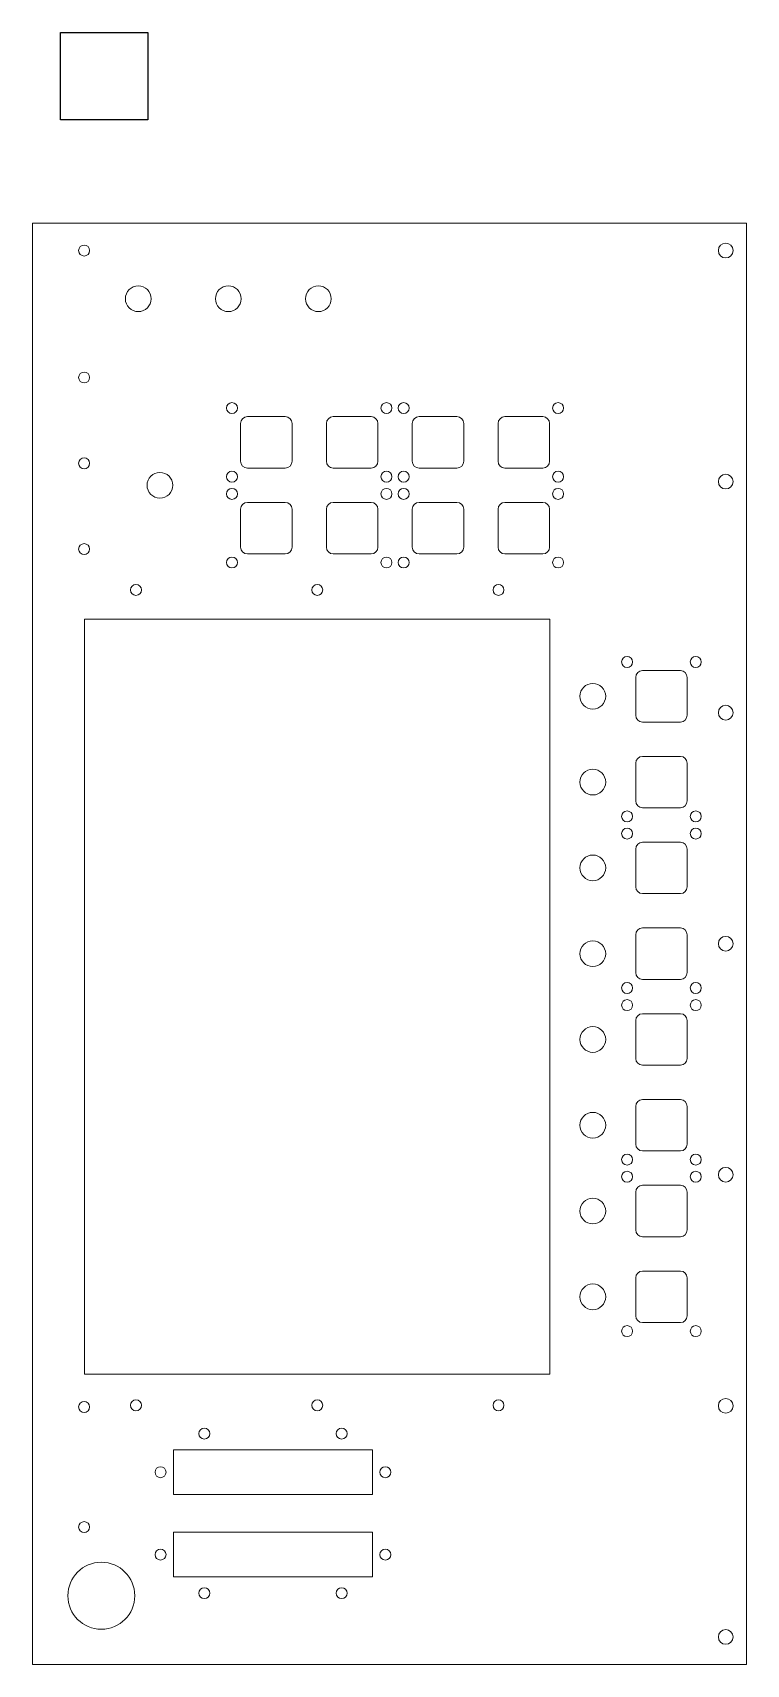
# Model space of a CAD drawing. Header units: millimetres. Extents: x 0 to 208, y 0 to 475.
import ezdxf

# ---------------------------------------------------------------- set-up
doc = ezdxf.new("R2010")
doc.units = ezdxf.units.MM

msp = doc.modelspace()

# ---------------------------------------------------------------- linework, layer by layer
at = {"color": 7, "linetype": 'Continuous', "lineweight": 15}
for p, q in [((207.9, 420), (0, 420)), ((0, 420), (0, 0)), ((207.9, 0), (207.9, 420)), ((60.57, 361.59), (60.57, 350.59)), ((73.57, 363.59), (62.57, 363.59)), ((75.57, 350.59), (75.57, 361.59)), ((85.57, 361.59), (85.57, 350.59)), ((98.57, 363.59), (87.57, 363.59)), ((100.57, 350.59), (100.57, 361.59)), ((110.57, 361.59), (110.57, 350.59)), ((123.57, 363.59), (112.57, 363.59)), ((125.57, 350.59), (125.57, 361.59)), ((135.57, 361.59), (135.57, 350.59)), ((148.57, 363.59), (137.57, 363.59)), ((150.57, 350.59), (150.57, 361.59)), ((62.57, 348.59), (73.57, 348.59)), ((87.57, 348.59), (98.57, 348.59)), ((112.57, 348.59), (123.57, 348.59)), ((137.57, 348.59), (148.57, 348.59)), ((73.57, 338.59), (62.57, 338.59)), ((98.57, 338.59), (87.57, 338.59)), ((123.57, 338.59), (112.57, 338.59)), ((148.57, 338.59), (137.57, 338.59)), ((60.57, 336.59), (60.57, 325.59)), ((75.57, 325.59), (75.57, 336.59)), ((85.57, 336.59), (85.57, 325.59)), ((100.57, 325.59), (100.57, 336.59)), ((110.57, 336.59), (110.57, 325.59)), ((125.57, 325.59), (125.57, 336.59)), ((135.57, 336.59), (135.57, 325.59)), ((150.57, 325.59), (150.57, 336.59)), ((62.57, 323.59), (73.57, 323.59)), ((87.57, 323.59), (98.57, 323.59)), ((112.57, 323.59), (123.57, 323.59)), ((137.57, 323.59), (148.57, 323.59)), ((150.7, 304.6), (15.1, 304.6)), ((15.1, 304.6), (15.1, 84.6)), ((150.7, 84.6), (150.7, 304.6)), ((175.67, 287.6), (175.67, 276.6)), ((188.67, 289.6), (177.67, 289.6)), ((190.67, 276.6), (190.67, 287.6)), ((177.67, 274.6), (188.67, 274.6)), ((175.67, 262.6), (175.67, 251.6)), ((188.67, 264.6), (177.67, 264.6)), ((190.67, 251.6), (190.67, 262.6)), ((177.67, 249.6), (188.67, 249.6)), ((188.67, 239.6), (177.67, 239.6)), ((175.67, 237.6), (175.67, 226.6)), ((190.67, 226.6), (190.67, 237.6)), ((177.67, 224.6), (188.67, 224.6)), ((188.67, 214.6), (177.67, 214.6)), ((175.67, 212.6), (175.67, 201.6)), ((190.67, 201.6), (190.67, 212.6)), ((177.67, 199.6), (188.67, 199.6)), ((175.67, 187.6), (175.67, 176.6)), ((188.67, 189.6), (177.67, 189.6)), ((190.67, 176.6), (190.67, 187.6)), ((177.67, 174.6), (188.67, 174.6)), ((175.67, 162.6), (175.67, 151.6)), ((188.67, 164.6), (177.67, 164.6)), ((190.67, 151.6), (190.67, 162.6)), ((177.67, 149.6), (188.67, 149.6)), ((188.67, 139.6), (177.67, 139.6)), ((175.67, 137.6), (175.67, 126.6)), ((190.67, 126.6), (190.67, 137.6)), ((177.67, 124.6), (188.67, 124.6)), ((188.67, 114.6), (177.67, 114.6)), ((175.67, 112.6), (175.67, 101.6)), ((190.67, 101.6), (190.67, 112.6)), ((177.67, 99.6), (188.67, 99.6)), ((15.1, 84.6), (150.7, 84.6)), ((41, 62.5), (41, 49.5)), ((99, 62.5), (41, 62.5)), ((99, 49.5), (99, 62.5)), ((41, 49.5), (99, 49.5)), ((41, 38.5), (41, 25.5)), ((99, 38.5), (41, 38.5)), ((99, 25.5), (99, 38.5)), ((41, 25.5), (99, 25.5)), ((0, 0), (207.9, 0))]:
    msp.add_line(p, q, dxfattribs=at)
msp.add_lwpolyline([(8.12, 450.1), (8.12, 475.5), (33.52, 475.5), (33.52, 450.1)], close=True)
for centre, radius in [((201.9, 412), 2.15), ((15, 412), 1.6), ((30.77, 397.95), 3.75), ((57, 397.95), 3.75), ((83.23, 397.95), 3.75), ((15, 375), 1.6), ((58.07, 366.09), 1.6), ((103.07, 366.09), 1.6), ((108.07, 366.09), 1.6), ((153.07, 366.09), 1.6), ((15, 350), 1.6), ((37.07, 343.59), 3.75), ((58.07, 346.09), 1.6), ((103.07, 346.09), 1.6), ((108.07, 346.09), 1.6), ((153.07, 346.09), 1.6), ((58.07, 341.09), 1.6), ((103.07, 341.09), 1.6), ((108.07, 341.09), 1.6), ((153.07, 341.09), 1.6), ((201.9, 344.67), 2.15), ((15, 325), 1.6), ((58.07, 321.09), 1.6), ((103.07, 321.09), 1.6), ((108.07, 321.09), 1.6), ((153.07, 321.09), 1.6), ((30.1, 313.1), 1.6), ((82.9, 313.1), 1.6), ((135.7, 313.1), 1.6), ((173.17, 292.1), 1.6), ((193.17, 292.1), 1.6), ((163.17, 282.1), 3.75), ((201.9, 277.33), 2.15), ((163.17, 257.1), 3.75), ((173.17, 247.1), 1.6), ((193.17, 247.1), 1.6), ((173.17, 242.1), 1.6), ((193.17, 242.1), 1.6), ((163.17, 232.1), 3.75), ((163.17, 207.1), 3.75), ((201.9, 210), 2.15), ((173.17, 197.1), 1.6), ((193.17, 197.1), 1.6), ((173.17, 192.1), 1.6), ((193.17, 192.1), 1.6), ((163.17, 182.1), 3.75), ((163.17, 157.1), 3.75), ((173.17, 147.1), 1.6), ((193.17, 147.1), 1.6), ((173.17, 142.1), 1.6), ((193.17, 142.1), 1.6), ((201.9, 142.67), 2.15), ((163.17, 132.1), 3.75), ((163.17, 107.1), 3.75), ((173.17, 97.1), 1.6), ((193.17, 97.1), 1.6), ((15, 75), 1.6), ((30.1, 75.5), 1.6), ((82.9, 75.5), 1.6), ((135.7, 75.5), 1.6), ((201.9, 75.33), 2.15), ((50, 67.25), 1.6), ((90, 67.25), 1.6), ((37.25, 56), 1.6), ((102.75, 56), 1.6), ((15, 40), 1.6), ((37.25, 32), 1.6), ((102.75, 32), 1.6), ((20, 20), 9.75), ((50, 20.75), 1.6), ((90, 20.75), 1.6), ((201.9, 8), 2.15)]:
    msp.add_circle(centre, radius, dxfattribs=at)
for centre, start, end in [((62.57, 361.59), 90, 180), ((73.57, 361.59), 0, 90), ((87.57, 361.59), 90, 180), ((98.57, 361.59), 0, 90), ((112.57, 361.59), 90, 180), ((123.57, 361.59), 0, 90), ((137.57, 361.59), 90, 180), ((148.57, 361.59), 0, 90), ((62.57, 350.59), 180, 270), ((73.57, 350.59), 270, 0), ((87.57, 350.59), 180, 270), ((98.57, 350.59), 270, 0), ((112.57, 350.59), 180, 270), ((123.57, 350.59), 270, 0), ((137.57, 350.59), 180, 270), ((148.57, 350.59), 270, 0), ((62.57, 336.59), 90, 180), ((73.57, 336.59), 0, 90), ((87.57, 336.59), 90, 180), ((98.57, 336.59), 0, 90), ((112.57, 336.59), 90, 180), ((123.57, 336.59), 0, 90), ((137.57, 336.59), 90, 180), ((148.57, 336.59), 0, 90), ((62.57, 325.59), 180, 270), ((73.57, 325.59), 270, 0), ((87.57, 325.59), 180, 270), ((98.57, 325.59), 270, 0), ((112.57, 325.59), 180, 270), ((123.57, 325.59), 270, 0), ((137.57, 325.59), 180, 270), ((148.57, 325.59), 270, 0), ((177.67, 287.6), 90, 180), ((188.67, 287.6), 0, 90), ((177.67, 276.6), 180, 270), ((188.67, 276.6), 270, 0), ((177.67, 262.6), 90, 180), ((188.67, 262.6), 0, 90), ((177.67, 251.6), 180, 270), ((188.67, 251.6), 270, 0), ((177.67, 237.6), 90, 180), ((188.67, 237.6), 0, 90), ((177.67, 226.6), 180, 270), ((188.67, 226.6), 270, 0), ((177.67, 212.6), 90, 180), ((188.67, 212.6), 0, 90), ((177.67, 201.6), 180, 270), ((188.67, 201.6), 270, 0), ((177.67, 187.6), 90, 180), ((188.67, 187.6), 0, 90), ((177.67, 176.6), 180, 270), ((188.67, 176.6), 270, 0), ((177.67, 162.6), 90, 180), ((188.67, 162.6), 0, 90), ((177.67, 151.6), 180, 270), ((188.67, 151.6), 270, 0), ((177.67, 137.6), 90, 180), ((188.67, 137.6), 0, 90), ((177.67, 126.6), 180, 270), ((188.67, 126.6), 270, 0), ((177.67, 112.6), 90, 180), ((188.67, 112.6), 0, 90), ((177.67, 101.6), 180, 270), ((188.67, 101.6), 270, 0)]:
    msp.add_arc(centre, 2, start, end, dxfattribs=at)

doc.saveas('drawing.dxf')
